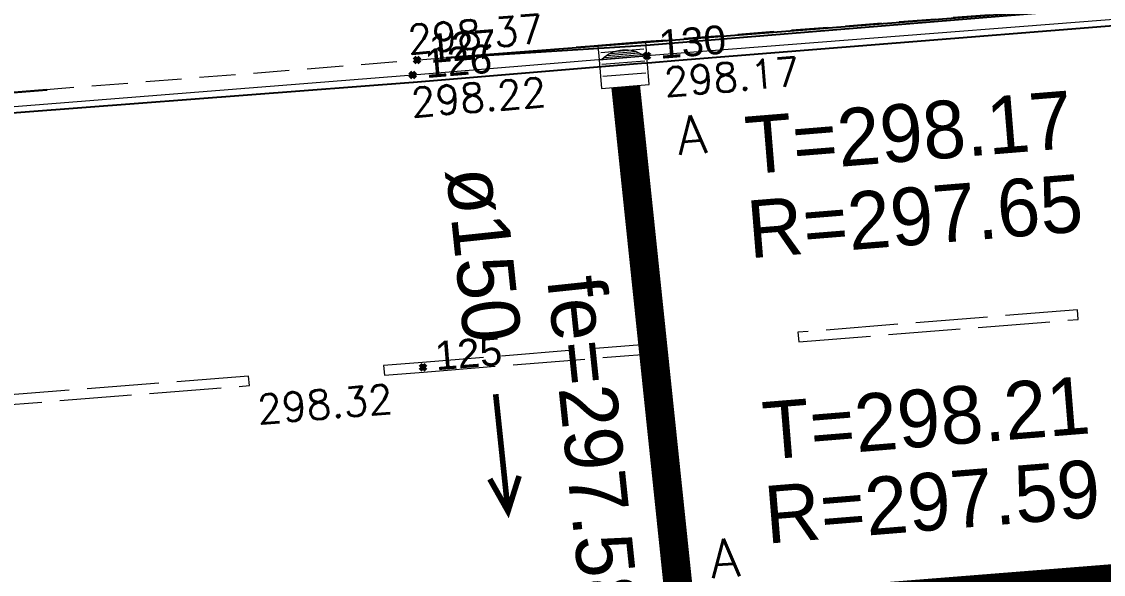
# Model space of a CAD drawing. Header units: metres. Extents: x 1851758 to 1852050, y 5187822 to 5188223.
# Drawn here: x 1851949.77 to 1851961.04, y 5187878.14 to 5187883.9 of the extents above; entities that cross this region are included whole.
import ezdxf
from ezdxf.enums import TextEntityAlignment as Align

# ---------------------------------------------------------------- set-up
doc = ezdxf.new("R2010")
doc.units = ezdxf.units.M
doc.header["$LTSCALE"] = 2.5
doc.header["$PDMODE"] = 35
doc.header["$PDSIZE"] = 0.03
for name, pattern in [('L16', [0.375, 0.3, -0.075]), ('L32', [2.5, 2, -0.1, 0.1, -0.1, 0.1, -0.1]), ('L8', [0.225, 0.15, -0.075])]:
    doc.linetypes.add(name, pattern=pattern)
doc.layers.get('0').update_dxf_attribs({"linetype": 'CONTINUOUS', "lineweight": 30})
for name, color, linetype in [('_SSL_ASS_EP', 5, 'L32'), ('_SSL_ASS_EP_TXT', 5, 'CONTINUOUS'), ('_SSL_ASS_UN', 34, 'L32'), ('PFM_VRD ET 2D', 7, 'CONTINUOUS')]:
    doc.layers.add(name, color=color, linetype=linetype)
for name, color, linetype, lineweight in [('ASS', 5, 'CONTINUOUS', 5), ('ASS_TXT', 5, 'CONTINUOUS', 5), ('P', 7, 'CONTINUOUS', 50), ('PRO_DEMOL_P', 7, 'CONTINUOUS', 50), ('SIH', 252, 'L16', 18), ('VOI', 251, 'CONTINUOUS', 20), ('Z', 7, 'CONTINUOUS', 9)]:
    doc.layers.add(name, color=color, linetype=linetype, lineweight=lineweight)
doc.layers.add('N', color=1, linetype='CONTINUOUS', plot=False)
doc.styles.add('_ECRITURE', font='NEWSGOTN.TTF')
doc.styles.add('SIMPLEX', font='SIMPLEX.SHX', dxfattribs={"oblique": 27})
doc.styles.get("Standard").update_dxf_attribs({"font": 'arial.ttf'})

# ---------------------------------------------------------------- blocks, each defined once
blk = doc.blocks.new('TCPOINT')
blk.add_point((0, 0))
at = {"layer": 'N'}
blk.add_attdef('MAT', (0.2, 0.2), '', height=0.34, dxfattribs=at)
at = {"layer": 'Z', "style": 'SIMPLEX'}
blk.add_attdef('ALT', (0.2, -0.54), '', height=0.34, dxfattribs=at)
blk = doc.blocks.new('*U35')
at = {"layer": 'ASS', "flags": 128}
for points in [[(0, 0.5), (0, 0)], [(0.149, 0.5), (0, 0.5)], [(0.149, 0), (0.149, 0.5)], [(0.018, 0.446), (0.018, 0.051)], [(0.037, 0.416), (0.037, 0.081)], [(0.055, 0.377), (0.055, 0.12)], [(0.073, 0.315), (0.073, 0.182)], [(0, 0), (0.149, 0)]]:
    blk.add_lwpolyline(points, dxfattribs=at)
blk.add_lwpolyline([(0, 0.026, 0.357438), (0, 0.471)], format="xyb", dxfattribs=at)
blk = doc.blocks.new('*U64')
at = {"layer": 'ASS'}
for p, q in [((-0.075, 0.025), (-0.075, 0.475)), ((0.05, 0.025), (0.05, 0.475)), ((0.175, 0.025), (0.175, 0.475))]:
    blk.add_line(p, q, dxfattribs=at)
at = {"layer": 'ASS', "flags": 128}
for points in [[(0, 0.5), (0, 0)], [(0.3, 0.5), (0, 0.5)], [(0.3, 0), (0.3, 0.5)], [(0, 0), (0.3, 0)]]:
    blk.add_lwpolyline(points, dxfattribs=at)
at = {"layer": 'ASS_TXT', "style": 'SIMPLEX'}
blk.add_text('A', height=0.4, rotation=90.173, dxfattribs=at).set_placement((0.857, 0.897), align=Align.MIDDLE)
blk = doc.blocks.new('*U63')
at = {"layer": 'ASS'}
for p, q in [((-0.075, 0.025), (-0.075, 0.475)), ((0.05, 0.025), (0.05, 0.475)), ((0.175, 0.025), (0.175, 0.475))]:
    blk.add_line(p, q, dxfattribs=at)
at = {"layer": 'ASS', "flags": 128}
for points in [[(0, 0.5), (0, 0)], [(0.3, 0.5), (0, 0.5)], [(0.3, 0), (0.3, 0.5)], [(0, 0), (0.3, 0)]]:
    blk.add_lwpolyline(points, dxfattribs=at)
at = {"layer": 'ASS_TXT', "style": 'SIMPLEX'}
blk.add_text('A', height=0.4, rotation=269.7822, dxfattribs=at).set_placement((0.752, -0.265), align=Align.MIDDLE)
blk = doc.blocks.new('fleche')
at = {"color": 0, "linetype": 'ByBlock', "lineweight": -2, "const_width": 0.049, "flags": 128}
for points in [[(0.7175, -0.1812), (1.021, -0.0753), (0.7363, 0.074)], [(0, 0), (1.021, -0.0753)]]:
    blk.add_lwpolyline(points, dxfattribs=at)

msp = doc.modelspace()

# ---------------------------------------------------------------- linework, layer by layer
at = {"layer": '_SSL_ASS_EP', "const_width": 0.3, "flags": 128}
msp.add_lwpolyline([(1851956.062, 5187883.224), (1851956.628, 5187877.823)], dxfattribs=at)
at = {"layer": '_SSL_ASS_UN', "const_width": 0.2, "flags": 128}
msp.add_lwpolyline([(1851896.941, 5187873.041), (1851989.175, 5187880.382)], dxfattribs=at)
at = {"layer": 'PFM_VRD ET 2D', "flags": 128}
for points in [[(1851945.217, 5187882.609), (1851953.847, 5187883.271), (1851953.851, 5187883.271), (1851956.228, 5187883.466), (1851956.294, 5187883.472), (1851956.294, 5187883.472), (1851956.617, 5187883.498), (1851970.027, 5187884.571)], [(1851945.202, 5187882.805), (1851950.032, 5187883.19), (1851945.202, 5187882.797)]]:
    msp.add_lwpolyline(points, dxfattribs=at)
msp.add_lwpolyline([(1851956.275, 5187883.655), (1851964.18, 5187884.308), (1851956.272, 5187883.682), (1851954.194, 5187883.522), (1851956.275, 5187883.655)], close=True, dxfattribs=at)
at = {"layer": 'SIH'}
for points in [[(1851957.864, 5187880.565), (1851960.775, 5187880.799), (1851960.767, 5187880.898), (1851957.856, 5187880.665)], [(1851953.548, 5187880.219), (1851953.954, 5187880.251), (1851956.458, 5187880.452), (1851956.45, 5187880.552), (1851953.946, 5187880.351), (1851953.54, 5187880.319)], [(1851949.231, 5187879.879), (1851952.142, 5187880.109), (1851952.134, 5187880.208), (1851949.223, 5187879.979)]]:
    msp.add_lwpolyline(points, close=True, dxfattribs=at)
at = {"layer": 'VOI', "linetype": 'L8', "flags": 128}
msp.add_lwpolyline([(1851976.669, 5187885.305), (1851970.013, 5187884.763), (1851956.271, 5187883.692), (1851953.832, 5187883.492), (1851936.738, 5187882.134), (1851919.792, 5187880.759), (1851910.778, 5187880.008), (1851904.887, 5187879.529), (1851887.029, 5187878.059), (1851868.929, 5187876.61), (1851862.663, 5187876.132), (1851857.195, 5187875.689), (1851855.614, 5187875.557)], dxfattribs=at)
at = {"layer": 'VOI', "flags": 128}
msp.add_lwpolyline([(1851976.679, 5187885.159), (1851970.025, 5187884.615), (1851956.283, 5187883.544), (1851953.844, 5187883.344), (1851936.75, 5187881.986), (1851919.804, 5187880.61), (1851910.79, 5187879.859), (1851904.899, 5187879.381), (1851887.041, 5187877.911), (1851868.941, 5187876.461), (1851862.675, 5187875.983), (1851857.207, 5187875.541), (1851855.627, 5187875.409)], dxfattribs=at)

# ---------------------------------------------------------------- block references
at = {"layer": '_SSL_ASS_EP_TXT', "xscale": 1.196999999995604, "yscale": 1.196999999995604, "zscale": 1.196999999995604, "rotation": 280.2009739191337}
msp.add_blockref('fleche', (1851954.708, 5187880.02), dxfattribs=at)
at = {"layer": 'ASS'}
for name, p, rotation in [('*U35', (1851956.283, 5187883.544), 94.68371777644424), ('*U64', (1851955.785, 5187883.503), 274.683717754711), ('*U63', (1851956.892, 5187877.544), 94.5738702113938)]:
    msp.add_blockref(name, p, dxfattribs=dict(at, rotation=rotation))
at = {"layer": 'P'}
ref = msp.add_blockref('TCPOINT', (1851956.283, 5187883.544, 298.17), dxfattribs=dict(at, rotation=301.9002445867005))
ref.add_attrib('MAT', '130', (1851956.421, 5187883.512, 298.17), dxfattribs={"layer": 'N', "height": 0.3, "rotation": 4.6408})
ref.add_attrib('ALT', '298.17', dxfattribs={"layer": 'Z', "height": 0.3, "rotation": 4.6408, "style": 'SIMPLEX'}).set_placement((1851956.45, 5187883.418, 298.17), align=Align.TOP_LEFT)
ref = msp.add_blockref('TCPOINT', (1851953.844, 5187883.344, 298.22), dxfattribs=dict(at, rotation=301.9002445867005))
ref.add_attrib('MAT', '126', (1851953.982, 5187883.312, 298.22), dxfattribs={"layer": 'N', "height": 0.3, "rotation": 4.6408})
ref.add_attrib('ALT', '298.22', dxfattribs={"layer": 'Z', "height": 0.3, "rotation": 4.6408, "style": 'SIMPLEX'}).set_placement((1851953.812, 5187883.206, 298.22), align=Align.TOP_LEFT)
ref = msp.add_blockref('TCPOINT', (1851953.95, 5187880.301, 298.32), dxfattribs=dict(at, rotation=301.9002445867005))
ref.add_attrib('MAT', '125', (1851954.088, 5187880.269, 298.32), dxfattribs={"layer": 'N', "height": 0.3, "rotation": 4.6408})
ref.add_attrib('ALT', '298.32', dxfattribs={"layer": 'Z', "height": 0.3, "rotation": 4.6408, "style": 'SIMPLEX'}).set_placement((1851952.212, 5187880.01, 298.32), align=Align.TOP_LEFT)
at = {"layer": 'PRO_DEMOL_P'}
ref = msp.add_blockref('TCPOINT', (1851953.889, 5187883.5, 298.37), dxfattribs=dict(at, rotation=301.9002445867005))
ref.add_attrib('MAT', '127', (1851954.027, 5187883.468, 298.37), dxfattribs={"layer": 'N', "height": 0.3, "rotation": 4.6408})
ref.add_attrib('ALT', '298.37', dxfattribs={"layer": 'Z', "height": 0.3, "rotation": 4.6408, "style": 'SIMPLEX'}).set_placement((1851953.778, 5187883.862, 298.37), align=Align.TOP_LEFT)

# ---------------------------------------------------------------- texts
at = {"layer": '_SSL_ASS_EP_TXT', "style": '_ECRITURE'}
for s, rotation, p in [('T=298.17', 4.6408, (1851957.334, 5187882.31)), ('ø150', 275.9827, (1851954.191, 5187882.354)), ('R=297.65', 4.6408, (1851957.353, 5187881.435)), ('fe=297.58', 275.9827, (1851955.243, 5187881.218)), ('T=298.21', 4.6408, (1851957.515, 5187879.338)), ('R=297.59', 4.6408, (1851957.534, 5187878.463))]:
    msp.add_text(s, height=0.6, rotation=rotation, dxfattribs=at).set_placement(p)

doc.saveas('drawing.dxf')
